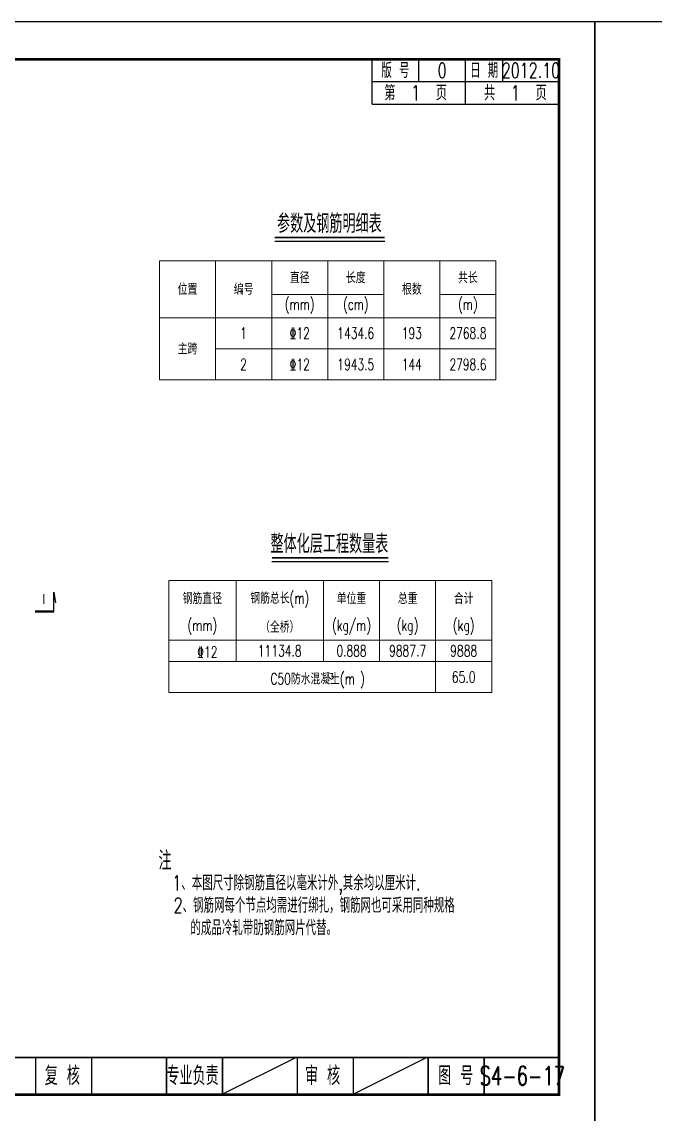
# Model space of a CAD drawing. Header units: millimetres. Extents: x -51 to 12129, y -1309 to -715.
# Drawn here: x 7776.1 to 7945.5, y -1006.8 to -714.7 of the extents above; entities that cross this region are included whole.
import ezdxf
from ezdxf.enums import TextEntityAlignment as Align

# ---------------------------------------------------------------- set-up
doc = ezdxf.new("R2010")
doc.units = ezdxf.units.MM
doc.header["$LTSCALE"] = 0.25
doc.layers.add('TEXT', color=7, linetype='Continuous', lineweight=18)
for name, color, linetype in [('图框', 7, 'Continuous'), ('文字', 7, 'Continuous'), ('标注', 4, 'Continuous'), ('次轮廓线', 7, 'Continuous'), ('表格', 7, 'Continuous'), ('钢筋', 6, 'Continuous')]:
    doc.layers.add(name, color=color, linetype=linetype)
doc.styles.add('DESIGN', font='romans9_.shx', dxfattribs={"width": 0.8, "bigfont": 'hztxt.shx'})
doc.styles.get("Standard").update_dxf_attribs({"font": 'simplex1.shx', "width": 0.7, "bigfont": 'hztxt.shx'})
doc.styles.add('TEXT', font='simplex1.shx', dxfattribs={"width": 0.7, "bigfont": 'hztxt.shx'})
doc.dimstyles.new('比例1：25', dxfattribs={"dimtxt": 3, "dimasz": 2, "dimexe": 1, "dimexo": 1, "dimgap": 1, "dimtad": 1, "dimdec": 1, "dimlfac": 2.5, "dimzin": 9, "dimdsep": 46, "dimtxsty": 'Standard', "dimcen": -0.09, "dimclrd": 4, "dimclre": 4, "dimclrt": 7, "dimaunit": 1, "dimadec": 0, "dimazin": 0, "dimtfac": 0.0005, "dimtdec": 1, "dimtix": 1, "dimtmove": 2, "dimatfit": 3, "dimfxl": 0, "dimtolj": 1, "dimtzin": 13, "dimarcsym": 0})

# ---------------------------------------------------------------- blocks, each defined once
blk = doc.blocks.new('*D2197')
at = {"layer": 'Defpoints', "color": 0}
for p in [(7444.94, -775.64), (8121.68, -775.64), (8109.1, -784.97)]:
    blk.add_point(p, dxfattribs=at)
at = {"layer": '标注', "color": 4, "lineweight": -2}
for p, q in [((8115.68, -775.64), (8122.68, -775.64)), ((8121.68, -782.97), (8121.68, -777.64)), ((8115.68, -784.97), (8122.68, -784.97))]:
    blk.add_line(p, q, dxfattribs=at)
at = {"layer": '标注', "color": 4}
for points in [[(8121.35, -777.64), (8122.02, -777.64), (8121.68, -775.64)], [(8121.35, -782.97), (8122.02, -782.97), (8121.68, -784.97)]]:
    blk.add_solid(points, dxfattribs=at)
at = {"layer": '标注', "color": 7, "insert": (8119.18, -780.31), "char_height": 3, "attachment_point": 5, "rotation": 90}
blk.add_mtext('\\A1;22', dxfattribs=at)
blk = doc.blocks.new('*D2198')
at = {"layer": 'Defpoints', "color": 0}
for p in [(7444.94, -774.31), (8109.1, -775.64), (8121.68, -774.31)]:
    blk.add_point(p, dxfattribs=at)
at = {"layer": '标注', "color": 4, "lineweight": -2}
for p, q in [((8121.68, -772.31), (8121.68, -770.31)), ((8115.68, -774.31), (8122.68, -774.31)), ((8115.68, -775.64), (8122.68, -775.64)), ((8121.68, -775.64), (8121.68, -774.31)), ((8121.68, -777.64), (8121.68, -779.64))]:
    blk.add_line(p, q, dxfattribs=at)
at = {"layer": '标注', "color": 4}
for points in [[(8121.35, -772.31), (8122.02, -772.31), (8121.68, -774.31)], [(8121.35, -777.64), (8122.02, -777.64), (8121.68, -775.64)]]:
    blk.add_solid(points, dxfattribs=at)
at = {"layer": '标注', "color": 7, "insert": (8119.18, -774.97), "char_height": 3, "attachment_point": 5, "rotation": 90}
blk.add_mtext('\\A1;4', dxfattribs=at)
blk = doc.blocks.new('series')
at = {"width": 0.75}
for tag, height, p in [('页码', 4, (-35, -19)), ('图名', 5, (-220, -282)), ('图号', 5, (-20, -282))]:
    blk.add_attdef(tag, text='', height=height, dxfattribs=at).set_placement(p, align=Align.MIDDLE_CENTER)
blk = doc.blocks.new('123')
at = {"layer": '图框', "color": 2}
blk.add_lwpolyline([(369.33, -1011.65), (369.33, -714.65), (-50.67, -714.65), (-50.67, -1011.65)], close=True, dxfattribs=at)

msp = doc.modelspace()

# ---------------------------------------------------------------- linework, layer by layer
for p, q in [((7843.75107, -773.34468), (7873.15996, -773.34468)), ((7842.95576, -859.02049), (7874.13306, -859.02049)), ((7829.33091, -1001.65472), (7849.33091, -991.65472)), ((7864.33091, -1001.65472), (7884.33091, -991.65472))]:
    msp.add_line(p, q)
at = {"const_width": 0.7}
msp.add_lwpolyline([(7539.75412, -1001.65472), (7919.75412, -1001.65472), (7919.75412, -724.65472), (7539.75412, -724.65472)], close=True, dxfattribs=at)
at = {"const_width": 0.4}
for points in [[(7843.75107, -772.34468), (7873.15996, -772.34468)], [(7842.95576, -858.02049), (7874.13306, -858.02049)], [(7539.75412, -991.65472), (7919.75412, -991.65472)], [(7814.75412, -1001.65472), (7814.75412, -991.65472)], [(7829.75412, -1001.65472), (7829.75412, -991.65472)], [(7849.75412, -1001.65472), (7849.75412, -991.65472)], [(7864.75412, -1001.65472), (7864.75412, -991.65472)], [(7884.75412, -1001.65472), (7884.75412, -991.65472)], [(7899.75412, -1001.65472), (7899.75412, -991.65472)]]:
    msp.add_lwpolyline(points, dxfattribs=at)
at = {"layer": '图框', "const_width": 0.4}
for points in [[(7779.75412, -1001.65472), (7779.75412, -991.65472)], [(7794.75412, -1001.65472), (7794.75412, -991.65472)], [(7814.75412, -1001.65472), (7814.75412, -991.65472)]]:
    msp.add_lwpolyline(points, dxfattribs=at)
at = {"layer": '次轮廓线'}
for p, q in [((7869.75412, -736.65472), (7869.75412, -724.65472)), ((7882.25412, -730.65472), (7882.25412, -724.65472)), ((7894.75412, -730.65472), (7894.75412, -724.65472)), ((7904.75412, -730.65472), (7904.75412, -724.65472)), ((7869.75412, -730.65472), (7919.75412, -730.65472)), ((7894.75412, -736.65472), (7894.75412, -730.65472)), ((7869.75412, -736.65472), (7919.75412, -736.65472))]:
    msp.add_line(p, q, dxfattribs=at)
at = {"layer": '表格', "color": 1, "lineweight": 0}
for p, q in [((7812.90559, -778.5848), (7827.90559, -778.5848)), ((7812.90559, -778.5848), (7812.90559, -787.5848)), ((7827.90559, -778.5848), (7842.90559, -778.5848)), ((7842.90559, -778.5848), (7857.90559, -778.5848)), ((7857.90559, -778.5848), (7872.90559, -778.5848)), ((7872.90559, -778.5848), (7887.90559, -778.5848)), ((7887.90559, -778.5848), (7902.90559, -778.5848)), ((7902.90559, -778.5848), (7902.90559, -787.5848)), ((7812.90559, -787.5848), (7812.90559, -793.7848)), ((7902.90559, -787.5848), (7902.90559, -793.7848)), ((7812.90559, -793.7848), (7812.90559, -802.11813)), ((7902.90559, -793.7848), (7902.90559, -802.11813)), ((7812.90559, -802.11813), (7812.90559, -810.44813)), ((7902.90559, -802.11813), (7902.90559, -810.44813)), ((7812.90559, -810.44813), (7827.90559, -810.44813)), ((7827.90559, -810.44813), (7842.90559, -810.44813)), ((7842.90559, -810.44813), (7857.90559, -810.44813)), ((7857.90559, -810.44813), (7872.90559, -810.44813)), ((7872.90559, -810.44813), (7887.90559, -810.44813)), ((7887.90559, -810.44813), (7902.90559, -810.44813)), ((7815.36821, -864.06348), (7833.36821, -864.06348)), ((7815.36821, -864.06348), (7815.36821, -873.06348)), ((7833.36821, -864.06348), (7856.7692, -864.06348)), ((7856.7692, -864.06348), (7871.7692, -864.06348)), ((7871.7692, -864.06348), (7886.7692, -864.06348)), ((7886.7692, -864.06348), (7901.7692, -864.06348)), ((7901.7692, -864.06348), (7901.7692, -873.06348)), ((7815.36821, -873.06348), (7815.36821, -880.06348)), ((7901.7692, -873.06348), (7901.7692, -880.06348)), ((7815.36821, -880.06348), (7815.36821, -885.73014)), ((7901.7692, -880.06348), (7901.7692, -885.73014)), ((7815.36821, -885.73014), (7815.36821, -894.06348)), ((7901.7692, -885.73014), (7901.7692, -894.06348)), ((7815.36821, -894.06348), (7833.36821, -894.06348)), ((7833.36821, -894.06348), (7856.7692, -894.06348)), ((7856.7692, -894.06348), (7871.7692, -894.06348)), ((7871.7692, -894.06348), (7886.7692, -894.06348)), ((7886.7692, -894.06348), (7901.7692, -894.06348))]:
    msp.add_line(p, q, dxfattribs=at)
at = {"layer": '表格', "color": 7, "lineweight": 0}
for p, q in [((7827.90559, -778.5848), (7827.90559, -787.5848)), ((7842.90559, -778.5848), (7842.90559, -787.5848)), ((7857.90559, -778.5848), (7857.90559, -787.5848)), ((7872.90559, -778.5848), (7872.90559, -787.5848)), ((7887.90559, -778.5848), (7887.90559, -787.5848)), ((7827.90559, -787.5848), (7827.90559, -793.7848)), ((7842.90559, -787.5848), (7842.90559, -793.7848)), ((7857.90559, -787.5848), (7857.90559, -793.7848)), ((7872.90559, -787.5848), (7872.90559, -793.7848)), ((7887.90559, -787.5848), (7887.90559, -793.7848)), ((7812.90559, -793.7848), (7827.90559, -793.7848)), ((7827.90559, -793.7848), (7842.90559, -793.7848)), ((7827.90559, -793.7848), (7827.90559, -802.11813)), ((7842.90559, -793.7848), (7857.90559, -793.7848)), ((7842.90559, -793.7848), (7842.90559, -802.11813)), ((7857.90559, -793.7848), (7872.90559, -793.7848)), ((7857.90559, -793.7848), (7857.90559, -802.11813)), ((7872.90559, -793.7848), (7887.90559, -793.7848)), ((7872.90559, -793.7848), (7872.90559, -802.11813)), ((7887.90559, -793.7848), (7902.90559, -793.7848)), ((7887.90559, -793.7848), (7887.90559, -802.11813)), ((7827.90559, -802.11813), (7842.90559, -802.11813)), ((7827.90559, -802.11813), (7827.90559, -810.44813)), ((7842.90559, -802.11813), (7857.90559, -802.11813)), ((7842.90559, -802.11813), (7842.90559, -810.44813)), ((7857.90559, -802.11813), (7872.90559, -802.11813)), ((7857.90559, -802.11813), (7857.90559, -810.44813)), ((7872.90559, -802.11813), (7887.90559, -802.11813)), ((7872.90559, -802.11813), (7872.90559, -810.44813)), ((7887.90559, -802.11813), (7902.90559, -802.11813)), ((7887.90559, -802.11813), (7887.90559, -810.44813))]:
    msp.add_line(p, q, dxfattribs=at)
at = {"layer": '表格', "color": 8, "lineweight": 0}
for p, q in [((7842.90559, -787.5848), (7857.90559, -787.5848)), ((7857.90559, -787.5848), (7872.90559, -787.5848)), ((7887.90559, -787.5848), (7902.90559, -787.5848))]:
    msp.add_line(p, q, dxfattribs=at)
at = {"layer": '表格', "lineweight": 0}
for p, q in [((7833.36821, -864.06348), (7833.36821, -873.06348)), ((7856.7692, -864.06348), (7856.7692, -873.06348)), ((7871.7692, -864.06348), (7871.7692, -873.06348)), ((7886.7692, -864.06348), (7886.7692, -873.06348)), ((7833.36821, -873.06348), (7833.36821, -880.06348)), ((7856.7692, -873.06348), (7856.7692, -880.06348)), ((7871.7692, -873.06348), (7871.7692, -880.06348)), ((7886.7692, -873.06348), (7886.7692, -880.06348)), ((7815.36821, -880.06348), (7833.36821, -880.06348)), ((7833.36821, -880.06348), (7856.7692, -880.06348)), ((7833.36821, -880.06348), (7833.36821, -885.73014)), ((7856.7692, -880.06348), (7871.7692, -880.06348)), ((7856.7692, -880.06348), (7856.7692, -885.73014)), ((7871.7692, -880.06348), (7886.7692, -880.06348)), ((7871.7692, -880.06348), (7871.7692, -885.73014)), ((7886.7692, -880.06348), (7901.7692, -880.06348)), ((7886.7692, -880.06348), (7886.7692, -885.73014)), ((7815.36821, -885.73014), (7833.36821, -885.73014)), ((7833.36821, -885.73014), (7856.7692, -885.73014)), ((7856.7692, -885.73014), (7871.7692, -885.73014)), ((7871.7692, -885.73014), (7886.7692, -885.73014)), ((7886.7692, -885.73014), (7901.7692, -885.73014)), ((7886.7692, -885.73014), (7886.7692, -894.06348))]:
    msp.add_line(p, q, dxfattribs=at)
at = {"layer": '钢筋'}
for p, q in [((7784.65205, -872.49119), (7784.65205, -867.19119)), ((7784.65205, -867.19119), (7785.11823, -870.04146)), ((7779.65205, -872.19119), (7784.65205, -872.19119)), ((7779.65205, -872.49119), (7784.65205, -872.49119))]:
    msp.add_line(p, q, dxfattribs=at)

# ---------------------------------------------------------------- block references
ref = msp.add_blockref('series', (7929.75412, -714.65472))
ref.add_attrib('页码', '第  1  页    共  1  页', dxfattribs={"height": 4, "width": 0.75}).set_placement((7894.75412, -733.65472), align=Align.MIDDLE_CENTER)
at = {"layer": '标注'}
for p in [(7560, 0), (7980, 0)]:
    msp.add_blockref('123', p, dxfattribs=at)

# ---------------------------------------------------------------- texts
at = {"width": 0.7}
for s, height, p in [('注', 5, (7812.62992, -936.51473)), ('1、本图尺寸除钢筋直径以毫米计外,其余均以厘米计.', 4, (7816.33513, -942.97765)), ('2、钢筋网每个节点均需进行绑扎，钢筋网也可采用同种规格', 4, (7816.68134, -948.97288)), ('   的成品冷轧带肋钢筋网片代替。', 4, (7814.91993, -954.96929))]:
    msp.add_text(s, height=height, dxfattribs=at).set_placement(p, align=Align.TOP_LEFT)
for s, p in [('专业负责', (7821.74435, -996.56013)), ('审 核', (7856.51815, -996.56013)), ('图 号', (7892.13732, -996.56013)), ('S4-6-17', (7909.95697, -996.56014))]:
    msp.add_text(s, height=5, dxfattribs=at).set_placement(p, align=Align.MIDDLE_CENTER)
at = {"layer": 'TEXT'}
msp.add_text('Ⅰ', height=3, dxfattribs=at).set_placement((7781.97302, -869.15743), align=Align.MIDDLE)
at = {"layer": '图框', "width": 0.7}
msp.add_text('复 核', height=5, dxfattribs=at).set_placement((7786.8936, -996.56013), align=Align.MIDDLE_CENTER)
at = {"layer": '文字', "width": 0.7}
for s, p in [('版 号', (7876.00412, -727.65472)), ('0', (7888.50412, -727.65472)), ('日 期', (7899.75412, -727.65472)), ('2012.10', (7912.25412, -727.65472))]:
    msp.add_text(s, height=4, dxfattribs=at).set_placement(p, align=Align.MIDDLE_CENTER)
at = {"layer": '文字', "color": 7, "width": 0.7}
for s, p in [('参数及钢筋明细表', (7858.3455, -768.60966)), ('整体化层工程数量表', (7858.3455, -854.28546))]:
    msp.add_text(s, height=5, dxfattribs=at).set_placement(p, align=Align.MIDDLE_CENTER)
at = {"layer": '表格', "style": 'TEXT', "width": 0.7}
for s, height, p in [('%%13212', 3, (7822.99657, -884.71762)), ('                        C50防水混凝土(m )', 3, (7804.99682, -891.89681)), ('3', 1.5, (7858.41029, -890.46924))]:
    msp.add_text(s, height=height, dxfattribs=at).set_placement(p)
at = {"layer": '表格', "char_height": 3}
for s, insert, width, attachment_point, style in [('直径', (7850.40559, -783.0848), 12, 5, 'DESIGN'), ('长度', (7865.40559, -783.0848), 12, 5, 'DESIGN'), ('共长', (7895.40559, -783.0848), 12, 5, 'DESIGN'), ('位置', (7820.40559, -786.1848), 12, 5, 'DESIGN'), ('编号', (7835.40559, -786.1848), 12, 5, 'DESIGN'), ('根数', (7880.40559, -786.1848), 12, 5, 'DESIGN'), ('(mm)', (7850.40559, -790.6848), 12, 5, 'TEXT'), ('(cm)', (7865.40559, -790.6848), 12, 5, 'TEXT'), ('(m)', (7895.40559, -790.6848), 12, 5, 'TEXT'), ('1', (7835.40559, -797.95147), 12, 5, 'TEXT'), ('{\\C256;\x84}12', (7850.40559, -797.95147), 12, 5, 'TEXT'), ('1434.6', (7865.40559, -797.95147), 12, 5, 'TEXT'), ('193', (7880.40559, -797.95147), 12, 5, 'TEXT'), ('2768.8', (7895.40559, -797.95147), 12, 5, 'TEXT'), ('主跨', (7820.40559, -802.11647), 12, 5, 'TEXT'), ('2', (7835.40559, -806.28313), 12, 5, 'TEXT'), ('{\\C256;\x84}12', (7850.40559, -806.28313), 12, 5, 'TEXT'), ('1943.5', (7865.40559, -806.28313), 12, 5, 'TEXT'), ('144', (7880.40559, -806.28313), 12, 5, 'TEXT'), ('2798.6', (7895.40559, -806.28313), 12, 5, 'TEXT'), ('钢筋直径', (7824.36821, -870.39908), 15, 8, 'TEXT'), ('钢筋总长(m)', (7845.0687, -869.29955), 20.4009905, 5, 'TEXT'), ('单位重', (7864.2692, -870.39908), 12, 8, 'TEXT'), ('总重', (7879.2692, -870.39908), 12, 8, 'TEXT'), ('合计', (7894.2692, -870.39908), 12, 8, 'TEXT'), ('(mm)', (7824.36821, -876.56348), 15, 5, 'TEXT'), ('（全桥）', (7845.0687, -876.56348), 20.4009905, 5, 'TEXT'), ('(kg/m)', (7864.2692, -876.56348), 12, 5, 'TEXT'), ('(kg)', (7879.2692, -876.56348), 12, 5, 'TEXT'), ('(kg)', (7894.2692, -876.56348), 12, 5, 'TEXT'), ('11134.8', (7845.0687, -882.89681), 20.4009905, 5, 'TEXT'), ('0.888', (7864.2692, -882.89681), 12, 5, 'TEXT'), ('9887.7', (7879.2692, -882.89681), 12, 5, 'TEXT'), ('9888', (7894.2692, -882.89681), 12, 5, 'TEXT'), ('65.0', (7894.2692, -889.89681), 12, 5, 'TEXT')]:
    msp.add_mtext(s, dxfattribs=dict(at, insert=insert, width=width, attachment_point=attachment_point, style=style))

# ---------------------------------------------------------------- dimensions: what is measured, and where the dimension line sits
at = {"layer": '标注'}
for base, p1, p2, text, picture, middle in [((8121.68459, -774.30787), (8109.10026, -775.64121), (7444.93562, -774.30787), '4', '*D2198', (8119.18459, -774.97454)), ((8121.68459, -775.64121), (8109.10026, -784.97454), (7444.93562, -775.64121), '22', '*D2197', (8119.18459, -780.30787))]:
    dim = msp.add_linear_dim(base=base, p1=p1, p2=p2, angle=90, text=text, dimstyle='比例1：25', dxfattribs=at)
    dim.commit()
    dim.dimension.update_dxf_attribs({"geometry": picture, "text_midpoint": middle})

doc.saveas('drawing.dxf')
